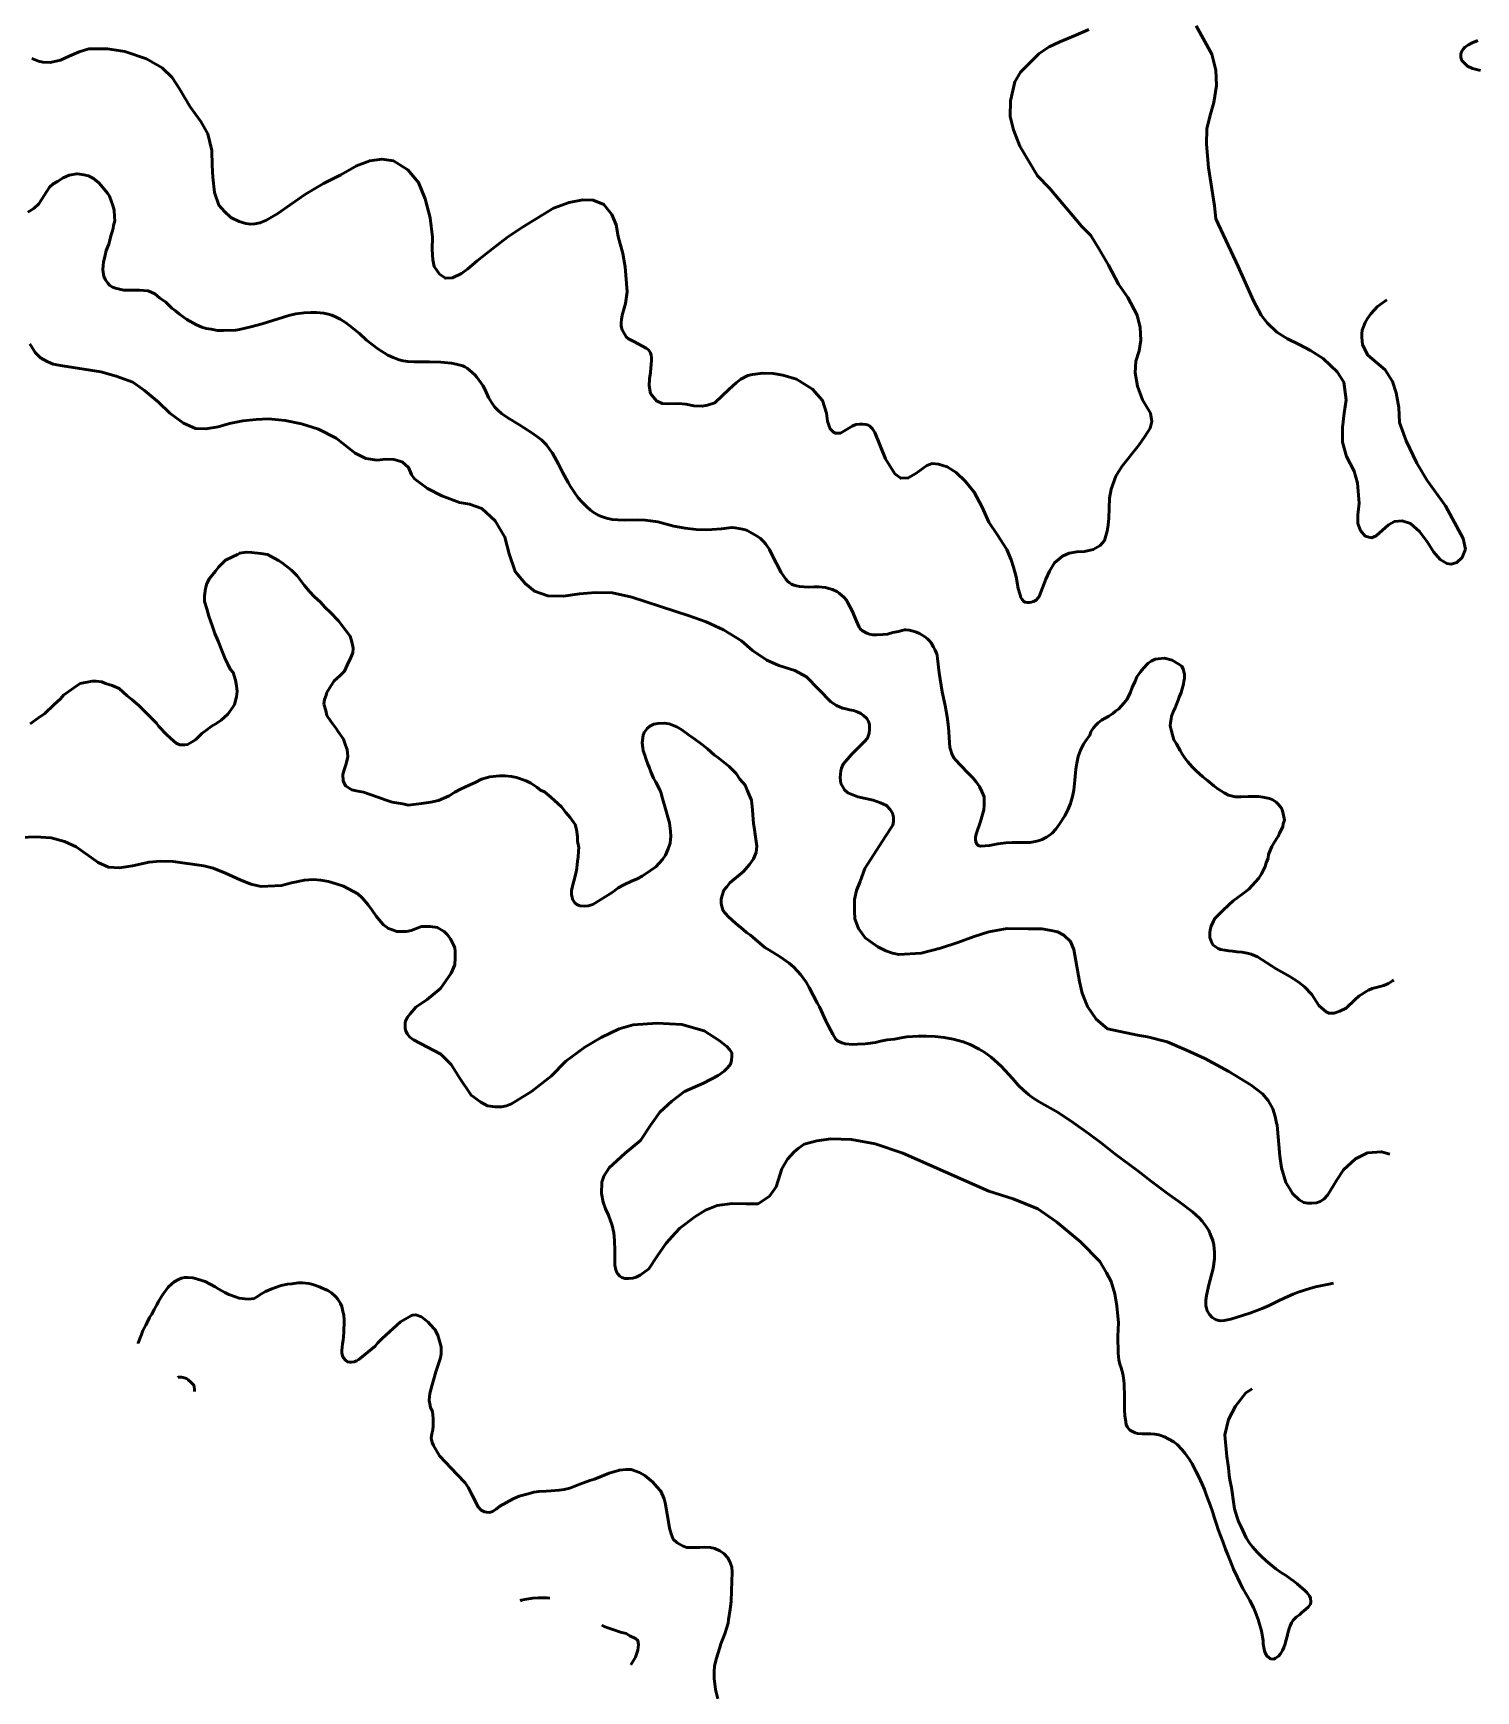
# Model space of a CAD drawing. Header units: metres. Extents: x 531395 to 538605, y 1843190 to 1853105.
# Drawn here: x 536395 to 537505, y 1845099 to 1846376 of the extents above; entities that cross this region are included whole.
import ezdxf

# ---------------------------------------------------------------- set-up
doc = ezdxf.new("R2010")
doc.units = ezdxf.units.M
doc.header["$LTSCALE"] = 4
doc.layers.add('2', color=7, linetype='Continuous', lineweight=53)

msp = doc.modelspace()

# ---------------------------------------------------------------- linework, layer by layer
at = {"layer": '2'}
for points in [[(537250.2, 1846065.11), (537254.2, 1846071.38), (537255.62, 1846076.65), (537254.48, 1846083.12), (537248.44, 1846093.37), (537244.47, 1846103.71), (537242.69, 1846114.03), (537243.24, 1846123.12), (537245.87, 1846130.95), (537245.87, 1846130.95), (537247.1, 1846139.25), (537246.72, 1846149.1), (537244.43, 1846158.51), (537237.19, 1846172.18), (537229.94, 1846182.31), (537222.23, 1846197.03), (537215.14, 1846209.25), (537208.59, 1846219.69), (537201.66, 1846226.68), (537176.72, 1846256.14), (537167.56, 1846265.83), (537154.03, 1846288.63), (537149.22, 1846301.2), (537146.61, 1846311.31), (537146.84, 1846323.54), (537150.13, 1846338.15), (537154.62, 1846345.56), (537168.93, 1846359.82), (537176.7, 1846365), (537184.84, 1846369), (537197.15, 1846374.02), (537207.09, 1846378.32)], [(537289.67, 1846381.17), (537301.87, 1846359.46), (537304.96, 1846346.96), (537305.28, 1846335.39), (537303.32, 1846322.14), (537300.26, 1846311.33), (537297.92, 1846301.94), (537297.77, 1846290.09), (537299.23, 1846272.05), (537303.9, 1846242.74), (537304.92, 1846232.6), (537322.04, 1846196), (537333.74, 1846169.6), (537339.74, 1846158.49), (537344.38, 1846152.49), (537351.92, 1846145.44), (537360.02, 1846140.16), (537368.88, 1846135.81), (537377.77, 1846131.21), (537387.42, 1846125.11), (537398.21, 1846114.97), (537403.3, 1846106.82), (537405.04, 1846093.2), (537403.52, 1846082.92), (537402.31, 1846071.94), (537402.33, 1846060.83), (537405.54, 1846049.56), (537411.2, 1846038.29), (537413.84, 1846029.04), (537415.14, 1846013.8), (537414.11, 1846004.66), (537414.15, 1845998.2), (537416.16, 1845992.79), (537419.9, 1845988.4), (537424.66, 1845987.18), (537428.3, 1845988.64), (537437.69, 1845997.16), (537442.43, 1845999.71), (537448.26, 1846000.05), (537454.67, 1845998.14), (537461.53, 1845991.87), (537467.86, 1845983.61), (537472.37, 1845976.37), (537477.62, 1845970.31), (537482.55, 1845967.39), (537486.04, 1845966.77), (537490.42, 1845968.07), (537494.54, 1845972.02), (537496.96, 1845978.25)], [(536393.71, 1846355.95), (536398.87, 1846354.07), (536402.21, 1846353.11), (536407.63, 1846352.87), (536415.62, 1846354.66), (536422.46, 1846357.93), (536430.06, 1846361.18), (536437.54, 1846363.56), (536451.99, 1846363.51), (536465.17, 1846361.38), (536481.87, 1846355.88), (536493.89, 1846348.86), (536501.66, 1846341.36), (536507.4, 1846332.75), (536515.58, 1846318.93), (536523.7, 1846307.48), (536528.99, 1846298.07), (536532.2, 1846285.29), (536532.47, 1846273.68), (536532.87, 1846264.67), (536534.22, 1846252.97), (536537.51, 1846243.22), (536541.87, 1846238.3), (536546.67, 1846233.61), (536553.32, 1846230.52), (536558.37, 1846229.16), (536561.81, 1846228.55), (536565.38, 1846228.67), (536569.2, 1846229.53), (536573.61, 1846231.24), (536582.99, 1846236.75), (536592.35, 1846243.44), (536604.23, 1846251.61), (536618.14, 1846259.9), (536631.38, 1846266.61), (536643.4, 1846273.5), (536653.74, 1846277.29), (536662.96, 1846278.68), (536672.07, 1846277.26), (536682.89, 1846270.43), (536691.26, 1846260.51), (536696.38, 1846247.95), (536700.23, 1846233.31), (536701.96, 1846218.42), (536701.77, 1846208.91), (536702.14, 1846201.09), (536703.39, 1846195.84), (536707.39, 1846190.16)], [(537508.56, 1846346.72), (537502.4, 1846348.38), (537498.6, 1846350.05), (537496.47, 1846352.19), (537494.1, 1846354.57), (537493.39, 1846356.95), (537493.39, 1846359.56), (537494.1, 1846361.7), (537495.28, 1846363.37), (537496.47, 1846364.79), (537499.32, 1846366.7), (537502.16, 1846368.12), (537506.43, 1846370.02)], [(536596.83, 1846159.39), (536591.43, 1846158.19), (536571.03, 1846151.84), (536562.29, 1846149.48), (536553.37, 1846147.46), (536550.57, 1846147.03), (536541.26, 1846146.66), (536536.42, 1846146.66), (536531.77, 1846147.59), (536527.86, 1846148.34), (536524.51, 1846149.27), (536520.41, 1846150.95), (536513, 1846155.21), (536507.41, 1846159.16), (536504.14, 1846161.76), (536501.46, 1846163.88), (536496.87, 1846168.48), (536491.88, 1846171.79), (536488.22, 1846174.92), (536483.28, 1846177.12), (536476.32, 1846177.85), (536464.44, 1846177.7), (536461.12, 1846178.39), (536457.97, 1846179.26), (536455.66, 1846180.06), (536453.76, 1846181.37), (536452.05, 1846183.08), (536450.25, 1846185.6), (536449.15, 1846188.36), (536448.3, 1846193.39), (536448.46, 1846196.66), (536448.68, 1846199.39), (536449.96, 1846204.67), (536450.9, 1846208.29), (536452.77, 1846213.1), (536453.76, 1846216.19), (536454.46, 1846219.52), (536455.63, 1846223.44), (536456.21, 1846225.4), (536456.5, 1846227.59), (536457.43, 1846231.21), (536457.36, 1846234.18), (536457.03, 1846239.28), (536456.07, 1846242.95), (536453.35, 1846250.08), (536451.84, 1846252.51), (536446.98, 1846258.39), (536445.13, 1846260.33), (536440.97, 1846263.63), (536437.22, 1846265.63), (536433.6, 1846266.56), (536430.57, 1846267.02), (536428.38, 1846267.31), (536422.27, 1846266.33), (536417.66, 1846264.18), (536413.4, 1846261.25), (536410.09, 1846259.51), (536407.13, 1846257.01), (536398.94, 1846244.18), (536395.21, 1846240.6), (536390.67, 1846237.67)], [(536707.39, 1846190.16), (536711.97, 1846186.92), (536717.43, 1846187.23), (536724.27, 1846190.5), (536729.25, 1846194.1), (536736.41, 1846200.21), (536748.45, 1846209.8), (536759.73, 1846218.44), (536771.23, 1846226.13), (536795.19, 1846240.77), (536807.06, 1846245.27), (536817.6, 1846247.35), (536825.71, 1846247.11), (536833.87, 1846243.74), (536840.05, 1846235.94), (536843.23, 1846228.01), (536844.91, 1846219.15), (536848.6, 1846205.91), (536850.38, 1846195.6), (536851.82, 1846176.46), (536850.42, 1846167.41), (536848.04, 1846158.59), (536847.45, 1846155.21), (536847.16, 1846152.56), (536847.31, 1846149.92), (536848.04, 1846147.13), (536850.97, 1846141.84), (536852.73, 1846140.22), (536856.98, 1846138.16), (536866.5, 1846133.17), (536868.26, 1846131.7), (536869.73, 1846129.49), (536870.17, 1846127.58), (536870.61, 1846125.67), (536870.61, 1846123.91), (536869.68, 1846114.43), (536868.96, 1846109.48), (536868.67, 1846103.96), (536869.74, 1846098.21), (536874.34, 1846092.45), (536878.7, 1846090.45), (536883.98, 1846090.13), (536891.27, 1846090.37), (536897.06, 1846089.86), (536903.03, 1846088.75), (536909.65, 1846088.45), (536913.74, 1846089.1), (536919.24, 1846090.98), (536924.95, 1846096.43), (536930.11, 1846101.33), (536935.82, 1846106.51), (536939.35, 1846109.24), (536944.79, 1846111.96), (536948.32, 1846112.78), (536956.2, 1846113.87), (536964.08, 1846113.6), (536971.69, 1846112.24), (536982.12, 1846109.31), (536994.51, 1846101.41), (537002.2, 1846092.91), (537005.16, 1846082.96), (537006.01, 1846076.94), (537007.29, 1846072.91), (537008.06, 1846071), (537009.71, 1846069.34)], [(536875.29, 1845999.28), (536869.87, 1846000.2), (536865.7, 1846000.72), (536859.43, 1846000.96), (536849.63, 1846000.76), (536844.53, 1846000.94), (536840.35, 1846001.29), (536835.83, 1846002.25), (536831.99, 1846003.44), (536829.54, 1846004.56), (536825.74, 1846006.84), (536823.53, 1846008.45), (536820.42, 1846011.11), (536816.65, 1846014.95), (536814.22, 1846017.79), (536811.22, 1846021.89), (536808.23, 1846026.49), (536806.45, 1846029.6), (536802.21, 1846037.2), (536798.91, 1846043.79), (536794.26, 1846052.21), (536792.62, 1846054.67), (536789.63, 1846058.59), (536787.87, 1846060.55), (536785.77, 1846062.42), (536779.28, 1846067.5), (536768.43, 1846074.32), (536760.1, 1846079.32), (536755.06, 1846082.8), (536752.15, 1846085.31), (536749.66, 1846088.02), (536747.54, 1846090.92), (536745.11, 1846095.14), (536742.48, 1846100.95), (536740.66, 1846104.36), (536736.1, 1846110.65), (536734.64, 1846112.44), (536732.32, 1846114.66), (536728.67, 1846117.59), (536726.96, 1846118.77), (536725.26, 1846119.48), (536720.15, 1846120.86), (536716.69, 1846121.44), (536708.32, 1846122.21), (536699.72, 1846122.51), (536687.78, 1846122.44), (536683.14, 1846122.74), (536679.53, 1846123.35), (536676.42, 1846124.09), (536671.78, 1846125.79), (536667.53, 1846127.73), (536659.96, 1846132.52), (536651.3, 1846139.36), (536645.69, 1846144.38), (536638.46, 1846150.2), (536635.13, 1846152.72), (536630.83, 1846155.37), (536627.33, 1846157.17), (536624.45, 1846158.39), (536621.68, 1846159.25), (536618.32, 1846159.96), (536612.68, 1846160.59), (536608.44, 1846160.61), (536603.12, 1846160.37), (536596.83, 1846159.39)], [(537496.96, 1845978.25), (537495.27, 1845986.5), (537481.63, 1846011.6), (537467.45, 1846031.16), (537459.51, 1846044.52), (537451.31, 1846061.63), (537446.09, 1846075.87), (537445.67, 1846087.3), (537443.77, 1846098.82), (537440.83, 1846107.44), (537435.15, 1846116.5), (537421.93, 1846127.74), (537419.22, 1846132.53), (537417.83, 1846135.91), (537417.43, 1846138.5), (537417.24, 1846141.49), (537417.24, 1846144.07), (537417.43, 1846146.86), (537418.43, 1846149.45), (537419.82, 1846152.83), (537421.6, 1846155.81), (537424.18, 1846159.4), (537429.39, 1846165.11), (537436.36, 1846170.19)], [(536446.64, 1846114.79), (536417.22, 1846119.56), (536409.96, 1846120.87), (536405.32, 1846122.81), (536400.25, 1846125.67), (536396.33, 1846129.74), (536392.21, 1846136.48)], [(537033.67, 1845850.37), (537031.59, 1845851.76), (537028.81, 1845853.02), (537025.9, 1845854.13), (537022.98, 1845854.69), (537020.2, 1845855.38), (537017.43, 1845855.94), (537015.21, 1845856.91), (537012.85, 1845857.89), (537008.59, 1845860.7), (536989.92, 1845879.95), (536980.74, 1845885.03), (536968.62, 1845888.8), (536959.41, 1845892.86), (536948.39, 1845900.26), (536939.7, 1845907.89), (536925.95, 1845916.18), (536912.56, 1845922.32), (536899.45, 1845927.15), (536855.45, 1845941.49), (536840.46, 1845944.67), (536827.37, 1845944.96), (536815.14, 1845944.02), (536802.87, 1845942.05), (536790.81, 1845942.3), (536780.46, 1845945.95), (536773.27, 1845951.83), (536765.72, 1845961.19), (536761.11, 1845974.81), (536757.76, 1845987.68), (536750.18, 1846000.26), (536739.99, 1846009.65), (536730.54, 1846013.1), (536722.78, 1846014.37), (536709.22, 1846019.31), (536698.09, 1846024.94), (536688.07, 1846032.58), (536684.83, 1846037.1), (536685.95, 1846035.81), (536685.95, 1846035.81), (536683.61, 1846041.14), (536678.58, 1846045.51), (536672.12, 1846047.34), (536666.16, 1846047.62), (536659.36, 1846046.83), (536650.71, 1846048.09), (536642.37, 1846052.19), (536627.78, 1846063.74), (536614.26, 1846070.79), (536601.29, 1846074.89), (536588.73, 1846077.31), (536575.66, 1846078.59), (536566.23, 1846078.14), (536555.91, 1846077.05), (536545.81, 1846075.02), (536536.94, 1846072.59), (536527.66, 1846070.87), (536519.65, 1846071.23), (536510.46, 1846075.23), (536499.74, 1846083.14), (536491.24, 1846091.42), (536480.28, 1846100.49), (536471.46, 1846106.9), (536458.63, 1846111.65), (536446.64, 1846114.79)], [(537009.71, 1846069.34), (537010.73, 1846068.44), (537012.26, 1846067.55), (537013.78, 1846067.55), (537015.95, 1846067.68), (537025.07, 1846073.13), (537027.81, 1846074.26), (537030.71, 1846074.5), (537033.12, 1846074.5), (537035.42, 1846074.38), (537037.47, 1846073.77), (537038.32, 1846073.2), (537040.71, 1846071.08), (537042.52, 1846068.17), (537050.72, 1846047.96), (537057.89, 1846036.31), (537062.33, 1846032.89), (537068.13, 1846033.23), (537073.94, 1846036.66), (537082.48, 1846042.82), (537086.57, 1846044.19), (537091.35, 1846043.85), (537098.18, 1846041.79), (537105.01, 1846037.34), (537112.1, 1846030.55), (537118.94, 1846022.2), (537124.99, 1846010.61), (537130.05, 1845999.16), (537136.5, 1845989.68), (537144.03, 1845977.99), (537147.24, 1845970.01), (537149.04, 1845964.43), (537151.14, 1845957.11), (537152.8, 1845948), (537154.15, 1845943.19), (537154.9, 1845941.23), (537155.8, 1845939.73), (537157, 1845938.07), (537158.05, 1845937.47), (537159.56, 1845937.32), (537161.36, 1845937.32), (537162.86, 1845937.47), (537164.66, 1845938.07), (537166.62, 1845939.12), (537169.02, 1845941.99), (537173.9, 1845955.38), (537176.93, 1845961.54), (537180.81, 1845967.92), (537186.76, 1845973.03), (537192.01, 1845975.39), (537197.9, 1845976.35), (537203.85, 1845976.59), (537210.54, 1845978), (537215.72, 1845981.08), (537219.12, 1845984.97), (537221.2, 1845992.13), (537222.08, 1845996.74), (537222.61, 1846002.28), (537222.69, 1846009.98), (537223.14, 1846017.59), (537224.26, 1846024.66), (537227.79, 1846034.42), (537232.4, 1846041.96), (537245.62, 1846058.43), (537250.2, 1846065.11)], [(537089.91, 1845898.17), (537088.89, 1845900.55), (537087.67, 1845902.82), (537085.71, 1845906.14), (537084.16, 1845908.16), (537083.08, 1845909.25), (537080.7, 1845911.15), (537076.83, 1845913.49), (537074.6, 1845914.4), (537071.8, 1845915.22), (537068.82, 1845915.94), (537066.53, 1845916.23), (537065.35, 1845916.2), (537063.4, 1845915.8), (537060.63, 1845915.01), (537056.4, 1845914.22), (537052.17, 1845913.03), (537048.5, 1845912.55), (537043.93, 1845912.4), (537040.82, 1845912.53), (537038.34, 1845912.88), (537036.34, 1845913.59), (537032.94, 1845915.5), (537031.25, 1845916.99), (537030.49, 1845918.19), (537028.22, 1845922.92), (537024.87, 1845930.76), (537021.72, 1845937.1), (537020.56, 1845939.16), (537018.82, 1845941.05), (537014.91, 1845944.47), (537013.26, 1845945.66), (537009.96, 1845947.23), (537007.06, 1845948.19), (537004.53, 1845948.76), (536999.19, 1845949.37), (536995.83, 1845949.47), (536991.1, 1845949.2), (536984.33, 1845949.63), (536982.22, 1845950.01), (536980.17, 1845950.66), (536978.29, 1845951.5), (536976.68, 1845952.47), (536975.24, 1845953.68), (536973.88, 1845955.26), (536970.35, 1845960.44), (536963.36, 1845973.74), (536961.24, 1845978.19), (536958.45, 1845982.18), (536957.04, 1845983.92), (536954.48, 1845986.48), (536952.66, 1845987.8), (536949.99, 1845989.44), (536944.25, 1845992.67), (536942.91, 1845993.21), (536940.64, 1845993.8), (536935.01, 1845994.78), (536932.38, 1845995.06), (536924.35, 1845993.95), (536916.9, 1845993.39), (536912.96, 1845993.33), (536904.93, 1845993.58), (536896.4, 1845994.53), (536887.8, 1845996.14), (536875.29, 1845999.28)], [(536516.93, 1845829.95), (536519.94, 1845831.92), (536524.55, 1845836.51), (536528.27, 1845839.38), (536531.75, 1845841.94), (536536.07, 1845844.33), (536539.32, 1845846.6), (536544.46, 1845851.25), (536548.41, 1845856.85), (536549.52, 1845858.87), (536551.28, 1845864.75), (536551.61, 1845868.84), (536551.12, 1845873.11), (536550.32, 1845877.61), (536548.58, 1845883.36), (536546.37, 1845886.07), (536544.57, 1845889.92), (536542.48, 1845894), (536540.26, 1845899.15), (536537.14, 1845907.44), (536534.56, 1845913.36), (536532.57, 1845918.8), (536529.75, 1845926.86), (536528.3, 1845932.36), (536526.55, 1845938.11), (536526.59, 1845942.44), (536527.27, 1845948.19), (536528.21, 1845951.82), (536530.44, 1845955.86), (536534.92, 1845961.51), (536537.28, 1845964.49), (536542.59, 1845969.97), (536547.97, 1845972.49), (536551.82, 1845974.29), (536553.59, 1845975.3), (536558.63, 1845976.16), (536562.73, 1845975.82), (536569.85, 1845975.02), (536575.07, 1845974.28), (536583.45, 1845969.57), (536586.37, 1845967.75), (536593.51, 1845962.09), (536597.8, 1845957.72), (536603.23, 1845950.51), (536607.29, 1845945.85), (536611.28, 1845941.71), (536615.51, 1845937.88), (536619.27, 1845933.45), (536623.2, 1845929.85), (536629.63, 1845923.3), (536635.36, 1845915.85), (536638.59, 1845911.36), (536639.91, 1845906.92), (536641, 1845902.18), (536640.6, 1845898.62), (536639.14, 1845894.94), (536636.32, 1845888.94), (536634.15, 1845884.36), (536631.02, 1845881.02), (536626.36, 1845876.97), (536624.06, 1845873.46), (536620.65, 1845867.93), (536620.06, 1845865.97), (536618.83, 1845862.58), (536618.44, 1845859.02)], [(537222.52, 1845849.88), (537216.89, 1845846.6), (537214.37, 1845844.72), (537212.38, 1845842.89), (537210.69, 1845840.82), (537208.57, 1845837.62), (537208.01, 1845835.12), (537204.57, 1845830.43), (537203.09, 1845828.19), (537200.75, 1845823.54), (537198.98, 1845818.64), (537197.81, 1845813.69), (537197.11, 1845809.01), (537196.47, 1845800.4), (537195.63, 1845792.87), (537194.54, 1845787.85), (537192.96, 1845782.48), (537191.11, 1845778.15), (537188.59, 1845773.12), (537184.39, 1845766.5), (537181.77, 1845762.89), (537178.9, 1845759.81), (537176.58, 1845757.97), (537174.65, 1845756.68), (537171.27, 1845754.88), (537168.86, 1845753.99), (537167.02, 1845753.53), (537162.05, 1845752.64), (537155.05, 1845752.42), (537148, 1845752.42), (537143.3, 1845752.16), (537137.16, 1845751.51), (537130.63, 1845750.33), (537123.97, 1845749.67), (537122.92, 1845749.93), (537121.88, 1845750.33), (537120.96, 1845751.38), (537120.18, 1845752.95), (537119.79, 1845754.78), (537119.79, 1845757.01), (537120.7, 1845759.76), (537123.84, 1845768.67), (537126.19, 1845777.75), (537126.64, 1845781.32), (537126.61, 1845784.3), (537126.53, 1845787.82), (537124.78, 1845791.71), (537123.03, 1845795.6), (537120.5, 1845799.14), (537117.73, 1845802.39), (537114.72, 1845805.34), (537108.09, 1845812.44), (537104.9, 1845815.57), (537103.34, 1845817.63), (537101.72, 1845820.81), (537100.81, 1845823.28), (537100.23, 1845825.79), (537099.1, 1845841.24), (537098.04, 1845849.18), (537096.47, 1845857.96), (537094.24, 1845868.44), (537091.87, 1845883.09), (537090.72, 1845894.2), (537090.31, 1845896.79), (537089.91, 1845898.17)], [(537356.79, 1845766.88), (537357.6, 1845769.68), (537357.32, 1845772.36), (537356.06, 1845776.84), (537355.3, 1845778.94), (537353.12, 1845781.7), (537351.3, 1845783.69), (537348.69, 1845785.32), (537346.14, 1845786.42), (537341.14, 1845787.54), (537337.57, 1845788), (537329.7, 1845788.01), (537324.03, 1845787.71), (537319.68, 1845787.82), (537314.68, 1845788.94), (537311.24, 1845790.76), (537306.33, 1845793.79), (537303.37, 1845796.2), (537298.34, 1845800.31), (537294.79, 1845803.2), (537289.71, 1845807.84), (537286.7, 1845810.8), (537283.34, 1845814.53), (537281.16, 1845817.29), (537279.23, 1845820.35), (537277.29, 1845823.41), (537274.6, 1845828.56), (537272.66, 1845831.62), (537270.64, 1845838.2), (537269.67, 1845842.44), (537269.99, 1845844.64), (537270.49, 1845847.68), (537270.81, 1845849.88), (537272.34, 1845853.56), (537273.44, 1845856.12), (537274.3, 1845858.37), (537275.82, 1845862.05), (537276.68, 1845864.31), (537278.21, 1845867.99), (537279.01, 1845870.79), (537280, 1845874.41), (537280.32, 1845876.62), (537280.64, 1845878.82), (537280.85, 1845882.09), (537279.64, 1845886.04), (537278.59, 1845888.38), (537275.98, 1845890.01), (537271.36, 1845892.8), (537265.23, 1845894.35), (537260.4, 1845893.86), (537258.25, 1845893.65), (537255.14, 1845892.25), (537252.85, 1845890.66), (537249.18, 1845886.76), (537246.77, 1845883.8), (537244.16, 1845880.01), (537242.88, 1845876.63), (537240.39, 1845871.76), (537239.1, 1845868.38), (537236.66, 1845862.98), (537234.01, 1845859.72), (537230.09, 1845855.53), (537227.57, 1845853.65), (537225.58, 1845851.82), (537222.52, 1845849.88)], [(536392.32, 1845843.89), (536398.82, 1845848.42), (536403.55, 1845851.95), (536410.64, 1845858.44), (536415.77, 1845863.09), (536418.13, 1845866.07), (536425.87, 1845871.56), (536430.9, 1845874.85), (536440.14, 1845876.73), (536443.11, 1845876.8), (536447.5, 1845876.23), (536450.35, 1845874.94), (536455.4, 1845873.36), (536460.81, 1845871.02), (536467.12, 1845865.53), (536470.69, 1845862.7), (536476.11, 1845857.93), (536480.1, 1845853.79), (536483.44, 1845850.67), (536489.58, 1845844.35), (536491.49, 1845841.87), (536497.33, 1845835.79), (536500.66, 1845832.66), (536504.6, 1845829.06), (536507.45, 1845827.77), (536511.24, 1845827.67), (536513.38, 1845827.92), (536516.93, 1845829.95)], [(536618.44, 1845859.02), (536619.82, 1845854.04), (536620.79, 1845850.37), (536624.07, 1845845.35), (536627.89, 1845840.38), (536629.21, 1845838.37), (536633.45, 1845832.11), (536635.07, 1845827.43), (536636.27, 1845824.06), (536636.89, 1845818.72), (536636.37, 1845816.23), (536635.2, 1845812.31), (536634.04, 1845808.39), (536633.1, 1845804.77), (536633.13, 1845799.9), (536634.93, 1845796.06), (536639.86, 1845793.12), (536643.19, 1845792.42), (536649, 1845791.2), (536653.22, 1845789.8), (536660.82, 1845787.17), (536665.64, 1845785.29), (536670.98, 1845783.48), (536679.23, 1845782.27), (536683.39, 1845781.4), (536693.52, 1845782.58), (536700.69, 1845783.68), (536706.5, 1845784.89), (536714.73, 1845788.55), (536719.28, 1845791.24), (536723.6, 1845793.63), (536730.28, 1845796.57), (536734.9, 1845798.73), (536739.75, 1845801.18), (536746.03, 1845802.99), (536753.5, 1845803.86), (536757.83, 1845803.82), (536762.75, 1845803.31), (536766.61, 1845802.68), (536774.21, 1845800.04), (536777.66, 1845798.28), (536782.36, 1845795.04), (536785.04, 1845792.92), (536788.12, 1845791.58), (536793.15, 1845787.48), (536795.86, 1845784.77), (536801.24, 1845779.89), (536804.66, 1845775.62), (536808.02, 1845771.89), (536811.84, 1845766.31), (536812.76, 1845762.6), (536813.59, 1845756.99), (536813.68, 1845753.47), (536814.7, 1845748.69), (536814.44, 1845745.95), (536814.1, 1845741.31), (536813.59, 1845738.27), (536813.06, 1845732.79), (536812.55, 1845729.76), (536809.04, 1845715.89), (536809.04, 1845712.35), (536810.03, 1845708.39), (536811.58, 1845706.13), (536813.14, 1845704.71), (536815.4, 1845703.72)], [(536815.4, 1845703.72), (536819.07, 1845703.58), (536821.89, 1845703.86), (536825.42, 1845704.85), (536840.95, 1845714.45), (536844.98, 1845717.57), (536849.36, 1845719.91), (536855.05, 1845722.66), (536859.48, 1845724.46), (536863.31, 1845726.75), (536869.67, 1845730.92), (536873.99, 1845733.8), (536879.12, 1845739.47), (536881.24, 1845742.67), (536883.43, 1845747.77), (536884.91, 1845751.99), (536885.44, 1845757.47), (536885.06, 1845761.23), (536884.4, 1845767.68), (536883.14, 1845772.16), (536881.87, 1845776.64), (536878.53, 1845788.24), (536878.01, 1845790.63), (536876.96, 1845792.97), (536873.92, 1845798.9), (536871.99, 1845801.96), (536870.13, 1845806.93), (536868.67, 1845810.58), (536867.62, 1845812.91), (536866.11, 1845817.1), (536865.31, 1845819.73), (536864.15, 1845823.14), (536863.93, 1845825.29), (536863.25, 1845829.29), (536864.03, 1845835.07), (536864.88, 1845837.32), (536867.3, 1845840.28), (536869.28, 1845842.11), (536872.4, 1845843.51), (536875.32, 1845844.07), (536880.45, 1845844.32), (536884.03, 1845843.87), (536889.96, 1845841.49), (536893.99, 1845839.18), (536899.85, 1845834.89), (536903.94, 1845832.05), (536909.8, 1845827.76), (536913.64, 1845824.62), (536919.02, 1845819.74), (536921.33, 1845818.34), (536926.36, 1845814.24), (536930.2, 1845811.1), (536935.63, 1845805.68), (536938.51, 1845801.36), (536942.52, 1845796.61), (536944.27, 1845792.72), (536946.42, 1845787.51), (536947.47, 1845785.18), (536947.74, 1845782.49), (536948.23, 1845777.66), (536948.61, 1845773.9), (536949.02, 1845767.16), (536949.75, 1845762.62), (536950.43, 1845758.62), (536951.62, 1845749.79)], [(537282.16, 1845592.81), (537267.29, 1845599.09), (537252.37, 1845603.01), (537244.57, 1845604.33), (537221.37, 1845609.12), (537212.71, 1845616.47), (537206, 1845626.21), (537201.92, 1845636.44), (537199.85, 1845645.47), (537197.08, 1845661.44), (537195.46, 1845670.23), (537192.92, 1845676.25), (537187.85, 1845681.11), (537183, 1845683.65), (537178.16, 1845684.81), (537171, 1845685.97), (537160.39, 1845686.2), (537144.18, 1845686.28), (537130.06, 1845683.68), (537118.96, 1845680.22), (537106.38, 1845675.57), (537092.88, 1845671.13), (537078.14, 1845667.44), (537060.92, 1845666.33), (537056.14, 1845667.29), (537050.78, 1845669.21), (537044.66, 1845672.28), (537038.53, 1845676.5), (537034.9, 1845679.19), (537029.73, 1845686.29), (537026.93, 1845693.82), (537026.65, 1845699.58), (537026.65, 1845708.63), (537028.29, 1845715.48), (537031.03, 1845722.61), (537034.85, 1845732.48), (537050.47, 1845756.94), (537056.17, 1845766), (537056.76, 1845768.68), (537056.76, 1845771.95), (537056.02, 1845775.07), (537054.24, 1845778.05), (537051.42, 1845781.02), (537046.82, 1845783.11), (537041.17, 1845785.05), (537029.46, 1845787.68), (537021.66, 1845790.9), (537019.07, 1845793.12), (537017.72, 1845795.47), (537016.36, 1845797.94), (537015.99, 1845800.16), (537015.87, 1845802.63), (537015.99, 1845805.1), (537016.36, 1845807.69), (537016.86, 1845809.67), (537018.09, 1845812.76), (537024.4, 1845820.33), (537034.23, 1845829.91), (537036.72, 1845832.97), (537038.11, 1845836.59), (537038.39, 1845839.51), (537038.39, 1845843.27), (537037.56, 1845845.78), (537036.17, 1845848), (537033.67, 1845850.37)], [(537441.79, 1845646.54), (537440.91, 1845645.98), (537437.85, 1845644.05), (537434.2, 1845642.59), (537430.25, 1845641.38), (537425.23, 1845640.06), (537422.36, 1845638.95), (537420.56, 1845637.96), (537417.02, 1845635.43), (537415.22, 1845634.43), (537411.73, 1845631.37), (537405.18, 1845624.92), (537400.22, 1845622.71), (537395.81, 1845621.05), (537391.95, 1845621.05), (537389.75, 1845622.16), (537384.23, 1845627.13), (537378.72, 1845635.42), (537373.21, 1845641.5), (537368.25, 1845645.37), (537361.71, 1845649.49), (537351.17, 1845655.32), (537336.83, 1845664.43), (537332.05, 1845666.61), (537328.86, 1845667.48), (537325, 1845668.17), (537321.18, 1845668.33), (537317.61, 1845668.78), (537314.87, 1845669.05), (537311.83, 1845669.56), (537308.5, 1845670.3), (537306.54, 1845670.92), (537302.75, 1845673.52), (537301.76, 1845675.32), (537300.25, 1845679.51), (537300.16, 1845683.02), (537300.48, 1845685.23), (537301.29, 1845688.02), (537303.05, 1845692), (537304.21, 1845694.01), (537307.16, 1845697.02), (537310.11, 1845700.04), (537314.8, 1845704.58), (537318.29, 1845707.65), (537322.08, 1845710.47), (537325.86, 1845713.29), (537330.13, 1845716.71), (537332.84, 1845719.43), (537337.96, 1845725.1), (537340.08, 1845728.3), (537342.76, 1845733.99), (537343.56, 1845736.79), (537345.09, 1845740.47), (537345.35, 1845743.21), (537347.98, 1845749.44), (537349.61, 1845752.05), (537351.43, 1845755.49), (537353.12, 1845757.56), (537353.98, 1845759.81), (537356.47, 1845764.68), (537356.79, 1845766.88)], [(536408.51, 1845756.1), (536396.57, 1845756.87), (536385.33, 1845756.32)], [(536687.28, 1845600.65), (536684.45, 1845602.74), (536682.51, 1845605.28), (536681.47, 1845607.67), (536680.87, 1845609.47), (536680.87, 1845611.41), (536681.02, 1845613.5), (536681.32, 1845615), (536682.81, 1845618.13), (536684.75, 1845620.67), (536689.21, 1845625.77), (536698, 1845631.65), (536708.15, 1845640.16), (536716.36, 1845651.85), (536719.06, 1845658.38), (536719.47, 1845663.64), (536719.47, 1845666.13), (536719.47, 1845668.76), (536719.06, 1845671.39), (536718.09, 1845673.74), (536715.74, 1845678.45), (536713.4, 1845681.63), (536711.05, 1845684.12), (536707.46, 1845686.2), (536705.94, 1845687.03), (536700.28, 1845688), (536693.63, 1845687.99), (536685.51, 1845684.68), (536681.92, 1845684.12), (536677.92, 1845683.99), (536674.61, 1845684.12), (536671.15, 1845685.23), (536668.12, 1845686.34), (536664.25, 1845689.11), (536662.32, 1845691.46), (536658.73, 1845695.89), (536655.28, 1845700.6), (536652.52, 1845704.61), (536648.24, 1845709.73), (536644.51, 1845712.92), (536633.41, 1845718.9), (536627.93, 1845720.73), (536621.84, 1845722.41), (536616.06, 1845723.63), (536610.28, 1845723.94), (536603.43, 1845723.63), (536593.55, 1845721.47), (536585.7, 1845719.35), (536570.05, 1845718.8), (536562.11, 1845720.49), (536553.85, 1845723.77), (536542.73, 1845728.91), (536542.73, 1845728.91), (536533.12, 1845732.86), (536525.91, 1845734.71), (536502.5, 1845737.81), (536492.34, 1845738.14), (536483.9, 1845737.49), (536470.99, 1845734.59), (536461.15, 1845733.13), (536452.59, 1845733.53), (536444.63, 1845737.13), (536427.82, 1845749.29), (536418.85, 1845753.32), (536408.51, 1845756.1)], [(536951.62, 1845749.79), (536951, 1845744.83), (536948.94, 1845739.87), (536946.05, 1845735.53), (536941.31, 1845730.15), (536930.86, 1845721.37), (536928.45, 1845718.42), (536926.28, 1845715.75), (536925.05, 1845711.83), (536924.24, 1845709.04), (536924.03, 1845705.76), (536924.55, 1845703.37), (536925.7, 1845699.96), (536927.53, 1845697.98), (536929.71, 1845695.21), (536935.09, 1845690.33), (536941, 1845685.5), (536943.66, 1845683.33), (536946.86, 1845681.21), (536948.64, 1845679.76), (536957.78, 1845671.78), (536960.97, 1845669.92), (536969.59, 1845664.58), (536976.38, 1845659.7), (536979.97, 1845656.53), (536985.43, 1845650.74), (536989.45, 1845645.11), (536991.97, 1845640.84), (536997.93, 1845629.23), (536999.8, 1845625.98), (537004.83, 1845615.33), (537006.63, 1845611.62), (537008.54, 1845607.82), (537010.05, 1845605.03), (537012.13, 1845601.44), (537013.62, 1845599.88), (537017, 1845598.32), (537019.84, 1845597.56), (537025.11, 1845597.05), (537029.08, 1845597.26), (537035.04, 1845597.58), (537037, 1845597.87), (537042.82, 1845598.65), (537046.81, 1845599.53), (537052.02, 1845600.63), (537054.84, 1845600.91), (537057.48, 1845601.18), (537063.87, 1845602.37), (537067.11, 1845602.84), (537076.14, 1845603.46), (537082.24, 1845603.5), (537088.8, 1845603.17), (537095.88, 1845602.47), (537102.8, 1845601.2), (537110.5, 1845599.12), (537115.67, 1845597.07), (537122.79, 1845593.55), (537126.37, 1845591.36), (537131.9, 1845587.27), (537137.2, 1845582.8), (537139.57, 1845580.49), (537148.41, 1845570.77), (537153.03, 1845565.45), (537156.75, 1845561.8), (537160.7, 1845558.44)], [(536892.42, 1845455.59), (536888.92, 1845451.95), (536881.73, 1845444.05), (536874.96, 1845434.12), (536868.46, 1845424.26), (536861.92, 1845419.61), (536858.75, 1845417.92), (536856.22, 1845417.28), (536853.06, 1845416.86), (536850.1, 1845416.86), (536847.78, 1845417.7), (536846.09, 1845418.76), (536844.2, 1845421.09), (536843.14, 1845423.63), (536842.3, 1845427.23), (536842.3, 1845438.44), (536842.09, 1845446.06), (536841.45, 1845452.19), (536840.19, 1845457.7), (536837.44, 1845465.74), (536835.12, 1845470.6), (536833.22, 1845475.68), (536831.96, 1845482.45), (536832.38, 1845491.13), (536833.86, 1845495.57), (536838.08, 1845502.13), (536850.37, 1845513.37), (536862.15, 1845523.21), (536870.04, 1845535.16), (536876.97, 1845544.96), (536886.08, 1845553.51), (536896.06, 1845560.83), (536910.53, 1845567.34), (536921.96, 1845573.29), (536926.58, 1845576.6), (536929, 1845579.03), (536931.41, 1845581.89), (536932.07, 1845584.76), (536932.29, 1845588.07), (536932.29, 1845590.71), (536930.75, 1845592.92), (536928.56, 1845595.56), (536922.62, 1845600.19), (536911, 1845607.53), (536893.77, 1845612.54), (536874.88, 1845613.57), (536856.52, 1845612.3), (536845.56, 1845608.99), (536831.69, 1845602.45), (536819.23, 1845595.03), (536804.62, 1845584.31), (536793.31, 1845572.75), (536778.23, 1845560.81), (536762.73, 1845551.32), (536758.92, 1845549.73), (536755.12, 1845549.1), (536750.2, 1845548.94), (536744.33, 1845549.89), (536739.09, 1845552.6), (536731.71, 1845558.02), (536731.71, 1845558.02), (536722.71, 1845571.49), (536716.4, 1845581.71), (536708.42, 1845589.56), (536687.28, 1845600.65)], [(537438.76, 1845512.55), (537432.25, 1845514.5), (537421.63, 1845513.58), (537412.27, 1845508.96), (537402.99, 1845500.54), (537397.66, 1845492.37), (537391.13, 1845481.44), (537387.91, 1845478), (537385.1, 1845476.27), (537382.28, 1845475.18), (537378.71, 1845474.86), (537375.68, 1845474.86), (537372.54, 1845475.4), (537369.08, 1845477.35), (537363.78, 1845482.45), (537361.72, 1845485.82), (537358.78, 1845490.79), (537355.29, 1845502.18), (537354.09, 1845511.16), (537352.13, 1845534.88), (537351.63, 1845536.38), (537350.42, 1845541.75), (537348.7, 1845547.63), (537345.24, 1845554.03), (537340.76, 1845559.05), (537332.13, 1845565.87), (537314.94, 1845576.17), (537296.31, 1845586.32), (537282.16, 1845592.81)], [(537160.7, 1845558.44), (537163.15, 1845556.62), (537168.99, 1845553), (537183.39, 1845544.68), (537195.37, 1845536.66), (537206.93, 1845528.6), (537216.75, 1845521.19), (537227.25, 1845512.88), (537244.79, 1845499.9), (537255.24, 1845491.7), (537267.62, 1845482.47), (537277.48, 1845475.41), (537286.83, 1845468.23), (537289.76, 1845465.79), (537292.01, 1845463.63), (537294.4, 1845460.98), (537297.5, 1845457.05), (537299.35, 1845453.92), (537300.33, 1845451.87), (537302.54, 1845446.29), (537303.27, 1845442.81), (537303.87, 1845437.27), (537303.96, 1845434.59), (537303.76, 1845431.94), (537302.7, 1845424.74), (537299.56, 1845412.04), (537297.78, 1845403.93), (537297.28, 1845400.36), (537297.17, 1845397.91), (537297.27, 1845395.95), (537297.58, 1845394.11), (537298.27, 1845392.01), (537299.96, 1845389.23), (537302.11, 1845387), (537303.94, 1845385.8), (537305.23, 1845385.19), (537307.26, 1845384.55), (537308.69, 1845384.37), (537311.38, 1845384.55), (537316.31, 1845385.52), (537331.1, 1845390.26), (537340.51, 1845393.79), (537345.83, 1845396.16), (537352.46, 1845399.49), (537357.98, 1845402), (537364.43, 1845404.92), (537368.3, 1845406.38), (537377.14, 1845409.26), (537381.55, 1845410.4), (537391.9, 1845412.66), (537395.34, 1845413.33)], [(537286.65, 1845274.13), (537284.59, 1845277.53), (537281.17, 1845282.22), (537278.88, 1845285.13), (537275.16, 1845289.03), (537272.57, 1845291.14), (537268.15, 1845293.54), (537265.34, 1845294.97), (537260.91, 1845296.52), (537257.91, 1845297.07), (537254.84, 1845297.33), (537250.56, 1845297.37), (537248.18, 1845297.42), (537244.66, 1845297.54), (537242.8, 1845298.01), (537240.2, 1845299.27), (537238.59, 1845300.25), (537236.73, 1845302.63), (537235.87, 1845304.53), (537235.3, 1845308.28), (537234.91, 1845311.18), (537234.66, 1845315.53), (537234.46, 1845318.45), (537234.63, 1845322.46), (537234.62, 1845325.41), (537234.5, 1845328.44), (537234.4, 1845333.18), (537234.22, 1845335.91), (537233.87, 1845340.34), (537233.27, 1845343.42), (537231.94, 1845348.13), (537230.88, 1845351.06), (537230.08, 1845354.18), (537229.82, 1845359.47), (537229.53, 1845372.5), (537229.87, 1845382.88), (537228.67, 1845395.76), (537227.13, 1845405.03), (537224.39, 1845414.65), (537220.79, 1845421.34), (537215.66, 1845429.94), (537200.78, 1845445.02), (537182.33, 1845460.61), (537167.98, 1845470.46), (537148.84, 1845478.36), (537130.07, 1845484.1), (537063.87, 1845513.36), (537042.76, 1845520.47), (537024.35, 1845524.04), (537008.62, 1845524.36), (536997.74, 1845522.83), (536988.07, 1845520.41), (536983.4, 1845517.08), (536980.29, 1845514.51), (536975.22, 1845508.69), (536970.87, 1845501.42), (536966.52, 1845487.6), (536961.44, 1845480.33), (536952.74, 1845474.51), (536943.32, 1845474.51), (536932.56, 1845474.63), (536921.11, 1845473.19), (536912.14, 1845469.42), (536903.85, 1845464.37), (536892.42, 1845455.59)], [(536485.94, 1845389.46), (536487.78, 1845392.99), (536489.79, 1845396.73), (536491.16, 1845399.26), (536493.45, 1845403.12), (536494.94, 1845405.38), (536497.31, 1845408.49), (536498.65, 1845410.34), (536501.36, 1845412.82), (536503.23, 1845414.25), (536506.58, 1845416.02), (536508.86, 1845417.11), (536511.2, 1845417.64), (536513.77, 1845417.8), (536517.55, 1845417.32), (536520.29, 1845416.64), (536524.44, 1845415.34), (536526.91, 1845414.54), (536530.93, 1845412.65), (536534.77, 1845410.55), (536537.55, 1845408.63), (536542.1, 1845406.13), (536545.32, 1845404.54), (536550.29, 1845402.75), (536553.24, 1845401.9), (536557.71, 1845401.21), (536560.5, 1845401.01), (536564.84, 1845401.64), (536566.1, 1845402.34), (536570.31, 1845405.16), (536573.59, 1845406.83), (536578.25, 1845408.93), (536581.1, 1845410.07), (536585.63, 1845411.58), (536590.41, 1845412.55), (536593.63, 1845412.87), (536598.64, 1845413.47), (536601.98, 1845413.52), (536606.91, 1845412.97), (536609.95, 1845412.23), (536615, 1845410.54), (536616.61, 1845409.74), (536621.32, 1845407.64), (536624.16, 1845406.01), (536627.32, 1845403.08), (536629.15, 1845401.07), (536631.11, 1845397.73), (536632.23, 1845395.26), (536633.07, 1845391.61), (536633.72, 1845389), (536634.07, 1845384.54), (536633.96, 1845381.86), (536633.88, 1845377.93), (536633.82, 1845375.72), (536633.53, 1845371.96), (536633.21, 1845369.45), (536632.72, 1845366.72), (536632.17, 1845361.58), (536632.17, 1845359.71), (536632.71, 1845357.41), (536633.59, 1845355.87), (536635.01, 1845354), (536636.65, 1845352.8), (536638.29, 1845352.58), (536639.72, 1845352.58)], [(536475.45, 1845366.76), (536475.48, 1845367.08), (536476.44, 1845369.94), (536477.95, 1845373.92), (536479.09, 1845376.81), (536481.34, 1845381.05), (536482.05, 1845382.56), (536484.3, 1845386.8), (536485.94, 1845389.46)], [(536639.72, 1845352.58), (536641.69, 1845352.8), (536643.55, 1845353.57), (536645.41, 1845354.66), (536657.77, 1845364.85), (536659.92, 1845367.27), (536663.21, 1845370.66), (536677.39, 1845383.57), (536685.81, 1845388.44)], [(536685.81, 1845388.44), (536686.96, 1845388.79), (536689.1, 1845389.01), (536693.59, 1845387.3), (536698.59, 1845383.22), (536700.11, 1845381.49), (536703.75, 1845377.54), (536706.08, 1845373.18), (536707.69, 1845367.95), (536708.6, 1845364.26), (536708.61, 1845358.87), (536708.1, 1845355.85), (536707.06, 1845352.77), (536704.62, 1845344.97), (536700.36, 1845330.34), (536699.82, 1845328.17), (536699.64, 1845326.19), (536699.46, 1845323.12), (536699.82, 1845320.41), (536700.54, 1845317.52), (536701.98, 1845314.46), (536702.52, 1845309.22), (536702.52, 1845303.63), (536702.16, 1845300.38), (536701.44, 1845297.31), (536701.08, 1845293.88), (536701.62, 1845290.63), (536702.7, 1845288.29), (536707.36, 1845280.48), (536720.87, 1845266.09), (536727.02, 1845259.52), (536729.83, 1845255.76), (536732.56, 1845250.1), (536737.08, 1845241.05), (536739.42, 1845238.57), (536741.89, 1845237.19), (536743.68, 1845237.06), (536745.88, 1845236.78), (536748.22, 1845237.47), (536750.97, 1845239.26), (536753.85, 1845241.61), (536764.14, 1845247.36), (536768.79, 1845249.44), (536775.63, 1845251.22), (536780.09, 1845252.48), (536783.83, 1845252.85), (536789.46, 1845253.15), (536793.2, 1845253.53), (536799.38, 1845253.89), (536803.36, 1845254.56), (536807.58, 1845255.53), (536815.37, 1845258.47), (536823.17, 1845261.42), (536826.56, 1845262.57), (536832.28, 1845264.77), (536837.99, 1845266.97), (536845.85, 1845269.38), (536850.66, 1845269.87), (536854.98, 1845269.76), (536861.43, 1845267.45), (536865.44, 1845265.15), (536871.61, 1845260.11), (536874.66, 1845256.64), (536877.71, 1845253.17), (536880.2, 1845247.22)], [(536518.82, 1845329.89), (536518.9, 1845331.11), (536518.63, 1845333.76), (536518.24, 1845334.78), (536517.14, 1845336.19), (536516.08, 1845337.23), (536514, 1845338.94), (536512.66, 1845339.85), (536510.19, 1845340.65), (536508.72, 1845340.98), (536506.35, 1845340.84), (536505.98, 1845340.8)], [(537332.92, 1845331.97), (537327.99, 1845328.89), (537319.92, 1845318.68), (537314.66, 1845308.32), (537311.74, 1845296.58), (537313.34, 1845279.78), (537314.13, 1845274.82), (537314.51, 1845271.06), (537315.06, 1845265.6), (537315.72, 1845261.96), (537316.89, 1845256), (537317.54, 1845252.36), (537318.09, 1845246.9), (537319.02, 1845241.49), (537319.3, 1845239.71), (537321.4, 1845232.99), (537322.19, 1845229.93), (537324.23, 1845225.67), (537325.56, 1845222.86), (537326.97, 1845220.15), (537328.3, 1845217.34), (537331.02, 1845213.05), (537333.18, 1845210.42), (537336.65, 1845206.21), (537339.4, 1845203.45), (537343.6, 1845199.5), (537346.6, 1845197.05), (537351.16, 1845193.33), (537355.45, 1845190.35), (537358.4, 1845188.46)], [(537358.4, 1845188.46), (537362.38, 1845185.73), (537364.95, 1845183.8), (537367.33, 1845181.86), (537369.72, 1845179.91), (537373.15, 1845176.93), (537374.95, 1845175.12), (537377.01, 1845172.57), (537377.77, 1845170.75), (537378.05, 1845167.93), (537377.66, 1845166.18), (537375.89, 1845164), (537374.24, 1845162.41), (537371.17, 1845159.91), (537369.52, 1845158.32), (537366.69, 1845156.32), (537364.26, 1845153.99), (537363.05, 1845151.87), (537362.05, 1845149.58), (537361.21, 1845147.5), (537360.26, 1845143.8), (537359.65, 1845141.36), (537358.84, 1845138.05), (537358.21, 1845135.8), (537357.29, 1845132.76), (537356.26, 1845130.66), (537354.54, 1845127.92), (537353.19, 1845126.26), (537350.79, 1845124.6), (537349.24, 1845123.96), (537346.84, 1845124.2), (537344.05, 1845126.48), (537342.61, 1845129.38), (537342.01, 1845131.6), (537341.34, 1845135.42), (537341.16, 1845138.16), (537340.43, 1845142.55), (537339.92, 1845145.73), (537338.55, 1845150.82), (537337.52, 1845154.42), (537335.44, 1845159.91), (537333.93, 1845163.56), (537331, 1845169.06), (537328.93, 1845172.65), (537325.52, 1845178.2), (537323.49, 1845182.27), (537321.53, 1845186.63), (537318.4, 1845193.16), (537316.61, 1845197.72), (537314.04, 1845204.31), (537312.37, 1845208.6), (537310.15, 1845214.56), (537308.83, 1845218.22), (537306.65, 1845223.8), (537305.4, 1845227.76), (537303.61, 1845233.18), (537302.5, 1845236.68), (537300.84, 1845241.83), (537299.55, 1845245.13), (537297.48, 1845250.62), (537296.04, 1845254.56), (537294.3, 1845258.56), (537291.48, 1845264.83), (537289.58, 1845268.63), (537286.65, 1845274.13)], [(536880.2, 1845247.22), (536881.41, 1845243.29), (536882.19, 1845238.24), (536883.02, 1845232.66), (536884.37, 1845224.7), (536885.63, 1845220.24), (536887.33, 1845216.31), (536890.32, 1845213.56), (536894.88, 1845210.95), (536897.62, 1845209.91), (536900.74, 1845209.78), (536903.35, 1845209.78), (536907.78, 1845209.91), (536911.16, 1845210.17), (536915.98, 1845209.91), (536919.37, 1845208.99), (536923.14, 1845207.3), (536926.27, 1845205.21), (536929.27, 1845201.81), (536931.09, 1845198.42), (536932.39, 1845194.63), (536932.52, 1845190.84), (536932.17, 1845176.37), (536931.91, 1845168.24), (536931.14, 1845162.5), (536929.81, 1845154.27), (536929.55, 1845151.54), (536926.86, 1845143.44), (536923.88, 1845135.59), (536923.08, 1845132.81), (536920.2, 1845123.88), (536919.14, 1845118.37), (536918.74, 1845114.29), (536918.75, 1845108.89), (536919.85, 1845100.63), (536921.68, 1845093.26)], [(536792.37, 1845170.78), (536790.2, 1845171.19), (536783.2, 1845171.02), (536779.16, 1845170.88), (536772.8, 1845169.7), (536770.43, 1845169.19), (536769.4, 1845168.89)], [(536854.76, 1845119.58), (536858.24, 1845125.44), (536860.13, 1845130.76), (536860.53, 1845134.85), (536859.91, 1845138.29), (536858.15, 1845139.73), (536853.9, 1845141.73), (536851.01, 1845143.6), (536846.57, 1845144.77), (536840.72, 1845146.61), (536836.23, 1845148.31), (536833.69, 1845149.41), (536832.43, 1845150.08)]]:
    msp.add_lwpolyline(points, dxfattribs=at)

doc.saveas('drawing.dxf')
